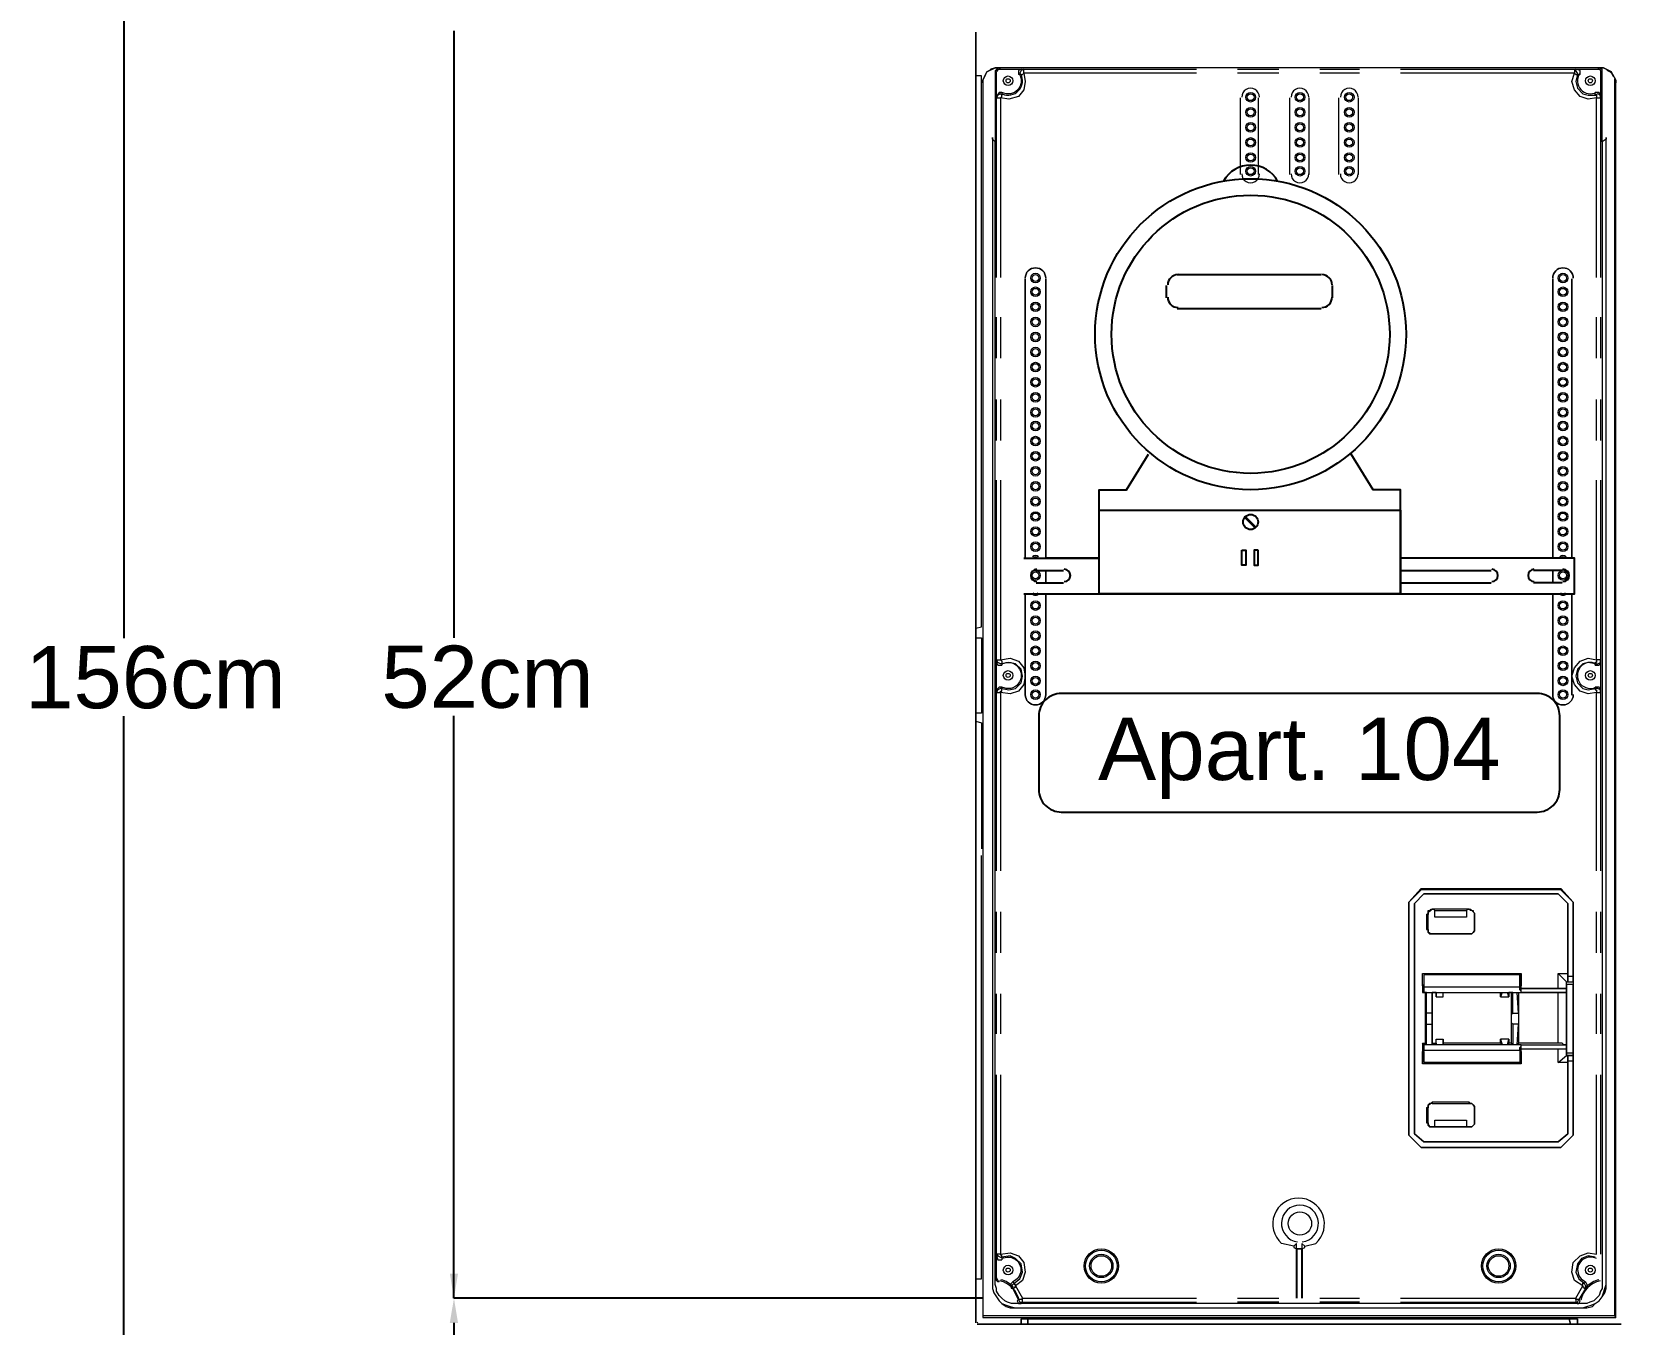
# Model space of a CAD drawing. Header units: millimetres. Extents: x -305 to 1353, y -289 to 1176.
# Drawn here: x 340.4 to 405.5, y 1034.4 to 1087.4 of the extents above; entities that cross this region are included whole.
import ezdxf
from ezdxf.enums import TextEntityAlignment as Align

# ---------------------------------------------------------------- set-up
doc = ezdxf.new("R2010")
doc.units = ezdxf.units.MM
doc.header["$MEASUREMENT"] = 0
doc.layers.add('Medição_Detalhe_Cotas', color=7, linetype='Continuous', true_color=0x0080ff)
doc.layers.add('PDF_0', color=7, linetype='Continuous')
doc.styles.add('Cota', font='arial.ttf')
doc.styles.add('PDF Arial', font='arial.ttf')

msp = doc.modelspace()

# ---------------------------------------------------------------- linework, layer by layer
msp.add_lwpolyline([(381.675, 1056.316, 0.414214), (382.599, 1055.392), (402.105, 1055.392, 0.414214), (403.028, 1056.316), (403.028, 1059.333, 0.414214), (402.105, 1060.256), (382.599, 1060.256, 0.414214), (381.675, 1059.333)], format="xyb", close=True)
at = {"layer": 'Medição_Detalhe_Cotas', "color": 150, "true_color": 0x007eff}
for points in [[(344.171, 1139.397), (344.171, 1062.517)], [(357.703, 1087.413), (357.703, 1062.536)], [(344.171, 982.437), (344.171, 1059.316)], [(357.703, 1035.468), (357.703, 1059.335)], [(379.379, 1035.468), (357.703, 1035.468)], [(357.703, 1034.457), (357.703, 1009.523)]]:
    msp.add_lwpolyline(points, dxfattribs=at)
at = {"layer": 'Medição_Detalhe_Cotas', "color": 150, "true_color": 0x007eff, "transparency": 33554559}
for points in [[(357.534, 1036.479), (357.871, 1036.479), (357.703, 1035.468)], [(357.534, 1034.457), (357.871, 1034.457), (357.703, 1035.468)]]:
    msp.add_solid(points, dxfattribs=at)
at = {"layer": 'PDF_0', "lineweight": 18}
for points in [[(379.099, 1034.457), (379.099, 1087.357)], [(379.379, 1085.279), (379.379, 1085.392), (379.436, 1085.504), (379.492, 1085.616), (379.548, 1085.729), (379.66, 1085.785), (379.773, 1085.841), (379.885, 1085.897), (379.997, 1085.897), (379.885, 1085.897), (379.716, 1085.841), (379.66, 1085.785), (379.548, 1085.729), (379.492, 1085.616), (379.436, 1085.504), (379.379, 1085.392)], [(404.706, 1085.897), (404.819, 1085.897), (404.931, 1085.841), (404.987, 1085.785), (405.099, 1085.729), (405.156, 1085.672), (405.212, 1085.56), (405.268, 1085.504), (405.324, 1085.392), (405.324, 1085.279), (405.324, 1085.392), (405.268, 1085.504), (405.212, 1085.616), (405.156, 1085.729), (405.043, 1085.785), (404.931, 1085.841), (404.819, 1085.897)], [(380.727, 1035.075), (403.976, 1035.075), (404.145, 1035.131), (404.313, 1035.187), (404.482, 1035.243), (404.65, 1035.356), (404.762, 1035.524), (404.819, 1035.692), (404.875, 1035.861), (404.931, 1036.029), (404.931, 1082.977), (404.762, 1082.864), (404.762, 1036.029), (404.762, 1035.861), (404.706, 1035.749), (404.65, 1035.58), (404.538, 1035.468), (404.426, 1035.356), (404.257, 1035.299), (404.145, 1035.243), (403.976, 1035.243), (380.727, 1035.243), (380.559, 1035.243), (380.39, 1035.299), (380.278, 1035.356), (380.166, 1035.468), (380.053, 1035.58), (379.941, 1035.749), (379.941, 1035.861), (379.885, 1036.029), (379.885, 1082.864), (379.773, 1082.977), (379.773, 1036.029), (379.773, 1035.861), (379.829, 1035.692), (379.941, 1035.524), (380.053, 1035.356), (380.166, 1035.243), (380.334, 1035.187), (380.503, 1035.131)], [(381.12, 1077.249), (381.12, 1065.793)], [(381.963, 1065.793), (381.963, 1077.249)], [(402.741, 1077.249), (402.741, 1065.793)], [(403.527, 1065.793), (403.527, 1077.249)], [(381.963, 1064.782), (381.963, 1065.287)], [(402.741, 1065.287), (402.741, 1064.782)], [(381.12, 1064.333), (381.12, 1060.177)], [(381.963, 1060.177), (381.963, 1064.333)], [(402.741, 1060.177), (402.741, 1064.333)], [(403.527, 1060.177), (403.527, 1064.333)], [(396.844, 1042.151), (396.844, 1051.697), (397.35, 1052.259), (397.35, 1052.203), (396.844, 1051.697)], [(399.315, 1051.416), (397.799, 1051.416), (397.855, 1051.416), (397.911, 1051.36), (399.203, 1051.36), (399.259, 1051.416)], [(399.54, 1051.192), (399.54, 1051.248), (399.484, 1051.304), (399.428, 1051.36), (399.371, 1051.36), (399.315, 1051.416), (399.371, 1051.416), (399.428, 1051.36), (399.484, 1051.36), (399.484, 1051.304), (399.54, 1051.248)], [(399.315, 1050.406), (399.371, 1050.406), (399.428, 1050.406), (399.484, 1050.462), (399.54, 1050.518), (399.54, 1050.574), (399.54, 1050.518), (399.484, 1050.462), (399.428, 1050.406), (399.371, 1050.406)], [(400.944, 1047.822), (400.888, 1047.991), (400.944, 1047.991)], [(403.302, 1048.159), (401.449, 1048.159), (402.965, 1048.159), (403.022, 1048.159), (403.078, 1048.159), (403.134, 1048.159), (403.19, 1048.159), (403.246, 1048.159)], [(398.248, 1045.857), (397.967, 1045.857), (397.799, 1045.857), (397.574, 1045.857), (397.462, 1045.857), (397.462, 1045.801), (397.462, 1045.745), (397.462, 1045.688), (397.462, 1045.632), (401.393, 1045.632), (401.393, 1045.688), (401.393, 1045.745), (401.449, 1045.801), (401.449, 1045.857), (401.281, 1045.857), (401.112, 1045.857), (400.888, 1045.857), (400.663, 1045.857)], [(397.799, 1043.442), (397.743, 1043.442), (397.687, 1043.442), (397.687, 1043.386), (397.631, 1043.386), (397.631, 1043.33), (397.631, 1043.274), (397.574, 1043.274), (397.631, 1043.33), (397.631, 1043.386), (397.687, 1043.442), (397.743, 1043.442), (397.799, 1043.498)], [(392.127, 1037.546), (392.239, 1037.49), (392.464, 1037.49), (392.576, 1037.546), (392.576, 1037.602), (392.464, 1037.714), (392.464, 1037.49), (392.239, 1037.49), (392.239, 1037.714), (392.127, 1037.602)], [(380.952, 1034.401), (380.952, 1034.625), (381.233, 1034.625), (403.415, 1034.625), (403.752, 1034.625), (403.752, 1034.401), (403.752, 1034.625), (403.415, 1034.625), (381.233, 1034.625), (380.952, 1034.625)], [(379.155, 1034.401), (405.549, 1034.401)], [(405.549, 1034.401), (379.155, 1034.401)]]:
    msp.add_lwpolyline(points, close=True, dxfattribs=at)
for points in [[(379.099, 1062.929), (379.323, 1062.985), (379.323, 1085.56), (379.099, 1085.56)], [(379.379, 1085.448), (379.379, 1034.738)], [(404.762, 1082.864), (404.762, 1085.729), (404.762, 1085.785), (404.762, 1085.841), (404.706, 1085.841), (404.706, 1085.897), (404.65, 1085.897), (380.053, 1085.897), (379.997, 1085.897), (379.997, 1085.841), (379.941, 1085.841), (379.941, 1085.785), (379.885, 1085.785), (379.885, 1085.729), (379.885, 1082.864)], [(404.706, 1085.897), (379.997, 1085.897)], [(403.864, 1085.616), (403.864, 1085.785), (403.695, 1085.841), (404.594, 1085.841), (404.65, 1085.841), (404.706, 1085.785), (404.706, 1085.729), (404.706, 1085.672), (404.706, 1084.718), (404.65, 1084.886), (404.482, 1084.886)], [(405.268, 1085.448), (405.268, 1034.738), (405.324, 1034.682), (405.324, 1085.279)], [(379.379, 1085.279), (379.379, 1034.682)], [(379.379, 1085.279), (379.379, 1085.279)], [(389.937, 1081.517), (389.937, 1084.662)], [(390.667, 1084.662), (390.667, 1081.517)], [(391.959, 1081.517), (391.959, 1084.662)], [(392.745, 1084.662), (392.745, 1081.517)], [(393.98, 1081.517), (393.98, 1084.662)], [(394.767, 1084.662), (394.767, 1081.517)], [(379.773, 1082.977), (379.773, 1083.033), (379.773, 1036.029), (379.773, 1035.861), (379.829, 1035.692), (379.941, 1035.524), (380.053, 1035.356), (380.166, 1035.243), (380.334, 1035.131), (380.503, 1035.075), (380.727, 1035.075), (403.976, 1035.075), (404.145, 1035.075), (404.369, 1035.131), (404.482, 1035.243), (404.65, 1035.356), (404.762, 1035.524), (404.875, 1035.692), (404.931, 1035.861), (404.931, 1036.029), (404.931, 1083.033), (404.931, 1082.977)], [(379.885, 1082.864), (379.885, 1082.864)], [(381.12, 1077.249), (381.12, 1077.249)], [(381.963, 1077.249), (381.963, 1077.249)], [(402.741, 1077.249), (402.741, 1077.249)], [(403.527, 1077.249), (403.527, 1077.249)], [(379.099, 1062.536), (379.323, 1062.536), (379.323, 1059.447), (379.099, 1059.447)], [(404.482, 1061.412), (404.65, 1061.412), (404.706, 1061.525), (404.706, 1060.402), (404.65, 1060.514), (404.482, 1060.514)], [(379.099, 1059.11), (379.323, 1059.054), (379.323, 1053.887)], [(379.099, 1036.254), (379.323, 1036.254), (379.323, 1053.607)], [(397.35, 1052.259), (403.078, 1052.259), (403.078, 1052.203), (397.35, 1052.203)], [(403.078, 1052.203), (403.583, 1051.697), (403.078, 1052.259)], [(397.069, 1051.641), (397.462, 1052.034), (397.069, 1051.641)], [(397.069, 1042.207), (397.069, 1051.641), (397.069, 1042.207)], [(397.462, 1052.034), (402.965, 1052.034), (397.462, 1052.034)], [(402.965, 1052.034), (403.359, 1051.641), (402.965, 1052.034)], [(403.302, 1048.328), (403.302, 1045.52), (403.302, 1045.408), (403.302, 1045.688), (403.302, 1045.857), (403.302, 1047.991), (403.302, 1048.159), (403.302, 1048.44), (403.583, 1048.44), (403.583, 1048.328), (403.302, 1048.328), (403.302, 1048.44), (403.359, 1048.44), (403.583, 1048.44), (403.583, 1048.496), (403.583, 1048.552), (403.583, 1048.609), (403.583, 1048.665), (403.583, 1051.697), (403.583, 1042.151), (403.583, 1045.183), (403.583, 1045.239), (403.583, 1045.295), (403.583, 1045.352), (403.583, 1045.408), (403.359, 1045.408), (403.302, 1045.408), (403.583, 1045.408), (403.583, 1045.52)], [(403.359, 1048.665), (403.359, 1051.641), (403.359, 1048.777), (403.359, 1048.721), (403.359, 1048.665), (403.359, 1048.609), (403.359, 1048.552), (403.359, 1048.496), (403.359, 1048.44), (403.359, 1048.496), (403.359, 1048.552), (403.359, 1048.609), (403.359, 1048.665), (403.583, 1048.665)], [(397.574, 1051.192), (397.631, 1051.248), (397.631, 1051.304), (397.631, 1051.36), (397.687, 1051.36), (397.743, 1051.36), (397.743, 1051.416), (397.799, 1051.416), (397.743, 1051.36), (397.687, 1051.36), (397.687, 1051.304), (397.631, 1051.304), (397.631, 1051.248), (397.631, 1051.192)], [(397.631, 1050.574), (397.631, 1051.192), (397.574, 1051.192), (397.574, 1050.574), (397.631, 1050.574), (397.631, 1050.518), (397.631, 1050.462), (397.687, 1050.462), (397.687, 1050.406), (397.743, 1050.406), (397.799, 1050.406), (397.743, 1050.406), (397.687, 1050.406), (397.631, 1050.462), (397.631, 1050.518), (397.631, 1050.574), (397.574, 1050.574)], [(399.203, 1051.36), (399.203, 1051.08), (397.911, 1051.08), (397.911, 1051.36)], [(399.54, 1050.574), (399.54, 1051.192), (399.54, 1050.574)], [(397.799, 1050.406), (399.315, 1050.406), (397.799, 1050.406)], [(397.406, 1048.272), (397.406, 1048.777), (401.449, 1048.777), (401.449, 1048.272)], [(401.393, 1048.721), (401.449, 1048.721), (397.462, 1048.721), (397.462, 1048.384), (397.462, 1048.328), (397.406, 1048.272), (397.406, 1047.991), (397.462, 1047.991)], [(401.393, 1048.216), (401.393, 1048.721), (397.462, 1048.721), (397.462, 1048.216), (397.462, 1048.159), (397.462, 1048.103), (397.462, 1048.047), (397.462, 1047.991), (397.574, 1047.991), (397.799, 1047.991), (397.967, 1047.991), (398.248, 1047.991), (400.663, 1047.991), (400.888, 1047.991), (401.112, 1047.991), (401.281, 1047.991), (401.449, 1047.991), (401.449, 1048.047), (401.393, 1048.103), (401.393, 1048.159), (401.393, 1048.216), (397.462, 1048.216)], [(401.112, 1047.149), (401.337, 1047.149), (401.281, 1047.991), (401.337, 1047.991), (402.965, 1047.991), (403.022, 1047.991), (403.078, 1047.991), (403.134, 1047.991), (403.19, 1047.991), (403.246, 1047.991), (403.302, 1047.991), (401.449, 1047.991), (401.449, 1048.159), (401.449, 1048.272), (401.449, 1048.328), (401.449, 1048.384), (401.449, 1048.721)], [(402.965, 1048.159), (402.965, 1048.777), (403.302, 1048.44)], [(402.965, 1048.777), (403.359, 1048.777)], [(403.302, 1045.52), (403.583, 1045.52), (403.583, 1048.328)], [(397.518, 1047.991), (397.518, 1045.913), (397.574, 1045.857), (397.574, 1046.699), (397.574, 1046.755), (397.574, 1046.812), (397.574, 1046.868), (397.574, 1046.924), (397.574, 1046.98), (397.574, 1047.036), (397.574, 1047.092), (397.574, 1047.149), (397.574, 1047.991), (397.518, 1047.991), (397.406, 1047.991)], [(397.967, 1047.822), (397.967, 1047.991), (397.799, 1047.991), (397.799, 1047.149), (397.574, 1047.149)], [(397.799, 1045.913), (397.799, 1047.991)], [(397.967, 1047.991), (397.967, 1047.822), (398.248, 1047.822), (398.248, 1047.991)], [(398.248, 1047.822), (398.248, 1047.991), (400.607, 1047.991), (400.663, 1047.991), (400.607, 1047.822), (400.944, 1047.822)], [(400.607, 1047.822), (400.607, 1047.991)], [(401.112, 1046.699), (401.056, 1046.755), (401.056, 1046.812), (401.056, 1046.868), (401.056, 1046.924), (401.056, 1046.98), (401.056, 1047.036), (401.056, 1047.092), (401.112, 1047.149), (401.112, 1047.991), (401.056, 1047.991), (400.944, 1047.991)], [(401.056, 1045.913), (401.056, 1047.991)], [(401.337, 1047.991), (401.337, 1045.913)], [(402.965, 1045.913), (402.965, 1047.991)], [(397.799, 1047.149), (397.799, 1047.092), (397.799, 1047.036), (397.799, 1046.98), (397.799, 1046.924), (397.799, 1046.868), (397.799, 1046.812), (397.799, 1046.755), (397.799, 1046.699)], [(401.337, 1047.149), (401.337, 1047.092), (401.337, 1047.036), (401.337, 1046.98), (401.337, 1046.924), (401.337, 1046.868), (401.337, 1046.812), (401.337, 1046.755), (401.337, 1046.699)], [(397.574, 1046.699), (397.799, 1046.699), (397.799, 1045.857), (397.799, 1045.913), (397.967, 1045.913), (397.967, 1045.857), (397.967, 1046.082), (398.248, 1046.082), (398.248, 1045.857), (398.248, 1045.913)], [(401.393, 1045.632), (401.393, 1045.127), (401.449, 1045.127), (401.449, 1045.52), (401.449, 1045.576), (401.449, 1045.688), (401.449, 1045.857), (403.302, 1045.857), (403.246, 1045.857), (403.19, 1045.857), (403.134, 1045.913), (403.078, 1045.913), (403.022, 1045.913), (402.965, 1045.913), (401.337, 1045.913), (401.281, 1045.857), (401.337, 1046.699), (401.112, 1046.699), (401.112, 1045.857), (401.056, 1045.913), (400.944, 1045.913), (400.888, 1045.857), (400.944, 1046.082), (400.607, 1046.082), (400.663, 1045.857), (400.607, 1045.913), (398.248, 1045.913), (398.248, 1046.082)], [(397.462, 1045.857), (397.406, 1045.913), (397.406, 1045.576), (397.462, 1045.576), (397.462, 1045.52), (397.462, 1045.127), (397.462, 1045.632)], [(397.406, 1045.913), (397.518, 1045.913)], [(397.967, 1045.913), (397.967, 1046.082)], [(400.607, 1045.913), (400.607, 1046.082)], [(400.944, 1046.082), (400.944, 1045.913)], [(401.449, 1045.688), (403.302, 1045.688)], [(402.965, 1045.127), (402.965, 1045.688)], [(401.449, 1045.576), (401.449, 1045.071), (397.406, 1045.071), (397.406, 1045.576)], [(401.449, 1045.127), (397.462, 1045.127), (401.393, 1045.127)], [(403.359, 1045.127), (402.965, 1045.127), (403.302, 1045.408)], [(403.583, 1045.183), (403.359, 1045.183), (403.359, 1045.239), (403.359, 1045.295), (403.359, 1045.352), (403.359, 1045.408), (403.359, 1045.352), (403.359, 1045.295), (403.359, 1045.239), (403.359, 1045.183), (403.359, 1045.127), (403.359, 1042.207), (403.359, 1045.183)], [(397.574, 1042.656), (397.631, 1042.656), (397.631, 1042.6), (397.631, 1042.544), (397.687, 1042.487), (397.743, 1042.487), (397.799, 1042.487), (399.315, 1042.487), (399.371, 1042.487), (399.428, 1042.487), (399.484, 1042.544), (399.54, 1042.6), (399.54, 1042.656), (399.54, 1043.274), (399.54, 1043.33), (399.484, 1043.386), (399.428, 1043.442), (399.371, 1043.442), (399.315, 1043.498), (397.799, 1043.498)], [(397.574, 1043.274), (397.574, 1042.656), (397.631, 1042.656), (397.631, 1043.274)], [(399.315, 1043.442), (399.371, 1043.442), (399.428, 1043.442), (399.484, 1043.386), (399.54, 1043.33), (399.54, 1043.274), (399.54, 1042.656), (399.54, 1042.6), (399.484, 1042.544), (399.428, 1042.487), (399.371, 1042.487), (399.315, 1042.487), (399.259, 1042.487), (399.203, 1042.487), (397.911, 1042.487), (397.855, 1042.487), (397.799, 1042.487), (397.743, 1042.487), (397.687, 1042.487), (397.687, 1042.544), (397.631, 1042.544), (397.631, 1042.6), (397.631, 1042.656)], [(397.799, 1043.442), (399.315, 1043.442), (399.315, 1043.498)], [(397.911, 1042.487), (397.911, 1042.768), (399.203, 1042.768), (399.203, 1042.487)], [(397.35, 1041.645), (396.844, 1042.151), (397.35, 1041.645)], [(397.462, 1041.87), (397.069, 1042.207), (397.462, 1041.87)], [(397.462, 1041.87), (402.965, 1041.87), (397.462, 1041.87)], [(403.359, 1042.207), (402.965, 1041.87), (403.359, 1042.207)], [(403.583, 1042.151), (403.078, 1041.645), (403.583, 1042.151)], [(397.35, 1041.645), (403.078, 1041.645), (397.35, 1041.645)], [(380.053, 1036.142), (379.997, 1036.198), (379.941, 1036.31), (379.941, 1037.209), (379.997, 1037.04), (380.166, 1037.04)], [(392.127, 1037.602), (391.622, 1037.714)], [(392.127, 1037.602), (392.127, 1037.602)], [(392.576, 1037.602), (393.026, 1037.714)], [(379.773, 1036.029), (379.773, 1036.029)], [(380.783, 1035.356), (380.84, 1035.243), (380.952, 1035.243), (380.727, 1035.243), (380.559, 1035.243), (380.39, 1035.299), (380.278, 1035.356), (380.166, 1035.468), (380.053, 1035.58), (379.941, 1035.749), (379.941, 1035.861), (379.885, 1036.029), (379.885, 1036.254), (379.941, 1036.198), (379.997, 1036.142)], [(404.762, 1036.029), (404.762, 1035.861), (404.706, 1035.749), (404.65, 1035.58), (404.538, 1035.468), (404.426, 1035.356), (404.257, 1035.299), (404.145, 1035.243), (403.976, 1035.243), (403.752, 1035.243), (403.808, 1035.243), (403.864, 1035.356)], [(405.268, 1034.738), (379.379, 1034.738), (379.379, 1034.682), (405.324, 1034.682)], [(380.727, 1035.075), (380.727, 1035.075)], [(403.752, 1034.401), (403.752, 1034.625), (403.415, 1034.625), (381.233, 1034.625), (380.952, 1034.625), (380.952, 1034.401)], [(403.976, 1035.075), (403.976, 1035.075)], [(405.549, 1034.401), (379.155, 1034.401)]]:
    msp.add_lwpolyline(points, dxfattribs=at)
at = {"layer": 'PDF_0', "lineweight": 0}
for points in [[(379.941, 1085.672), (379.885, 1085.729)], [(380.053, 1085.897), (380.109, 1085.841)], [(380.952, 1085.616), (381.008, 1085.616), (381.064, 1085.672), (381.12, 1085.335), (381.064, 1084.998), (380.84, 1084.718), (380.446, 1084.605), (380.109, 1084.662), (380.166, 1084.718), (380.166, 1084.774)], [(388.14, 1085.672), (381.064, 1085.672), (381.064, 1085.841), (380.952, 1085.785), (380.896, 1085.672), (380.952, 1085.616), (380.84, 1085.616)], [(380.952, 1085.841), (381.064, 1085.841), (388.14, 1085.841)], [(389.825, 1085.841), (391.509, 1085.841)], [(391.509, 1085.672), (389.825, 1085.672)], [(393.194, 1085.841), (394.823, 1085.841)], [(394.823, 1085.672), (393.194, 1085.672)], [(396.507, 1085.841), (403.639, 1085.841), (403.695, 1085.841)], [(403.864, 1085.616), (403.752, 1085.616), (403.695, 1085.335), (403.752, 1085.055), (403.976, 1084.83), (404.201, 1084.774), (404.482, 1084.774), (404.538, 1084.774), (404.538, 1084.718), (404.538, 1084.662), (404.201, 1084.605), (403.864, 1084.718), (403.639, 1084.998), (403.527, 1085.335), (403.639, 1085.672), (396.507, 1085.672)], [(404.594, 1085.841), (404.65, 1085.897)], [(404.762, 1085.729), (404.706, 1085.672)], [(380.166, 1084.886), (380.166, 1084.774), (380.109, 1084.83), (379.997, 1084.774), (379.941, 1084.662), (380.109, 1084.662), (380.109, 1077.305)], [(404.538, 1077.305), (404.538, 1084.662), (404.706, 1084.662), (404.706, 1084.774), (404.594, 1084.83), (404.482, 1084.774), (404.482, 1084.886)], [(379.941, 1077.305), (379.941, 1084.662), (379.941, 1084.718)], [(404.706, 1084.718), (404.706, 1084.662), (404.706, 1077.305)], [(379.941, 1073.992), (379.941, 1075.676)], [(380.109, 1075.676), (380.109, 1073.992)], [(404.538, 1073.992), (404.538, 1075.676)], [(404.706, 1075.676), (404.706, 1073.992)], [(379.941, 1070.622), (379.941, 1072.307)], [(380.109, 1072.307), (380.109, 1070.622)], [(404.538, 1070.622), (404.538, 1072.307)], [(404.706, 1072.307), (404.706, 1070.622)], [(379.941, 1061.525), (379.941, 1061.637), (379.941, 1068.994)], [(380.109, 1068.994), (380.109, 1061.637), (380.166, 1061.581), (380.166, 1061.525), (380.166, 1061.469), (380.109, 1061.469), (379.997, 1061.525), (379.941, 1061.637), (380.109, 1061.637), (380.503, 1061.693), (380.84, 1061.581), (381.064, 1061.3), (381.12, 1060.963), (381.064, 1060.626), (380.84, 1060.345), (380.503, 1060.233), (380.109, 1060.289), (380.109, 1060.345), (380.166, 1060.345), (380.166, 1060.402), (380.166, 1060.458), (380.446, 1060.402), (380.727, 1060.458), (380.952, 1060.682), (381.008, 1060.963), (380.952, 1061.244), (380.727, 1061.469), (380.446, 1061.525), (380.166, 1061.469), (380.166, 1061.412)], [(404.538, 1052.989), (404.538, 1060.289), (404.706, 1060.289), (404.706, 1060.402), (404.594, 1060.458), (404.482, 1060.458), (404.482, 1060.402), (404.538, 1060.402), (404.538, 1060.345), (404.538, 1060.289), (404.201, 1060.233), (403.864, 1060.345), (403.639, 1060.626), (403.527, 1060.963), (403.639, 1061.3), (403.864, 1061.581), (404.201, 1061.693), (404.538, 1061.637), (404.538, 1061.581), (404.538, 1061.525), (404.482, 1061.525), (404.482, 1061.469), (404.594, 1061.469), (404.706, 1061.525), (404.706, 1061.637), (404.538, 1061.637), (404.538, 1068.994)], [(404.706, 1068.994), (404.706, 1061.637), (404.706, 1061.525)], [(404.482, 1061.412), (404.482, 1061.469), (404.201, 1061.525), (403.976, 1061.469), (403.752, 1061.244), (403.695, 1060.963), (403.752, 1060.682), (403.976, 1060.458), (404.201, 1060.402), (404.482, 1060.458), (404.482, 1060.514)], [(380.166, 1060.514), (380.166, 1060.458), (380.109, 1060.458), (379.997, 1060.402), (379.941, 1060.289), (380.109, 1060.289), (380.109, 1052.989)], [(379.941, 1052.989), (379.941, 1060.289), (379.941, 1060.402)], [(404.706, 1060.402), (404.706, 1060.289), (404.706, 1052.989)], [(379.941, 1049.619), (379.941, 1051.304)], [(380.109, 1051.304), (380.109, 1049.619)], [(404.538, 1049.619), (404.538, 1051.304)], [(404.706, 1051.304), (404.706, 1049.619)], [(379.941, 1046.306), (379.941, 1047.935)], [(380.109, 1047.935), (380.109, 1046.306)], [(404.538, 1046.306), (404.538, 1047.935)], [(404.706, 1047.935), (404.706, 1046.306)], [(379.941, 1037.209), (379.941, 1037.265), (379.941, 1044.621)], [(380.109, 1044.621), (380.109, 1037.265), (379.941, 1037.265), (379.997, 1037.209), (380.109, 1037.153), (380.166, 1037.153), (380.166, 1037.04)], [(396.507, 1035.468), (403.695, 1035.468), (403.695, 1035.299), (403.752, 1035.299), (403.808, 1035.412), (403.752, 1035.412), (403.695, 1035.412), (403.695, 1035.468), (403.976, 1035.973), (403.976, 1036.029), (403.976, 1036.086), (404.032, 1036.086), (404.089, 1035.973), (404.089, 1035.861), (404.032, 1035.861), (404.032, 1035.917), (403.976, 1035.917), (403.976, 1035.973), (403.639, 1036.198), (403.527, 1036.535), (403.583, 1036.928), (403.864, 1037.209), (404.201, 1037.321), (404.538, 1037.265), (404.538, 1044.621)], [(404.706, 1044.621), (404.706, 1037.265)], [(380.615, 1036.142), (380.671, 1036.086), (380.896, 1036.254), (381.008, 1036.535), (380.952, 1036.872), (380.727, 1037.096), (380.503, 1037.209), (380.166, 1037.153), (380.166, 1037.209), (380.109, 1037.265), (380.503, 1037.321), (380.84, 1037.209), (381.064, 1036.928), (381.12, 1036.535), (381.008, 1036.198), (380.727, 1035.973), (380.727, 1036.029), (380.671, 1036.029), (380.671, 1036.086), (380.559, 1035.973), (380.615, 1035.861), (380.671, 1035.861), (380.671, 1035.917), (380.727, 1035.917), (380.727, 1035.973), (381.008, 1035.468), (388.14, 1035.468)], [(404.482, 1037.153), (404.201, 1037.209), (403.92, 1037.096), (403.752, 1036.872), (403.695, 1036.535), (403.808, 1036.254), (404.032, 1036.086), (404.089, 1036.142)], [(379.885, 1036.254), (379.941, 1036.31)], [(379.885, 1036.029), (379.885, 1036.029)], [(380.053, 1036.142), (379.997, 1036.142)], [(380.783, 1035.356), (380.84, 1035.412), (380.896, 1035.299), (381.008, 1035.299), (381.008, 1035.468), (380.952, 1035.412), (380.896, 1035.412), (380.84, 1035.412), (380.615, 1035.861), (380.559, 1035.861)], [(380.727, 1035.243), (380.727, 1035.243)], [(380.952, 1035.243), (381.008, 1035.299), (388.14, 1035.299)], [(389.825, 1035.468), (391.509, 1035.468)], [(391.509, 1035.299), (389.825, 1035.299)], [(393.194, 1035.468), (394.823, 1035.468)], [(394.823, 1035.299), (393.194, 1035.299)], [(396.507, 1035.299), (403.695, 1035.299), (403.752, 1035.243)], [(404.145, 1035.861), (404.089, 1035.861), (403.808, 1035.412), (403.864, 1035.356)], [(403.976, 1035.243), (403.976, 1035.243)], [(381.233, 1034.625), (381.233, 1034.401)], [(403.471, 1034.401), (403.415, 1034.625)]]:
    msp.add_lwpolyline(points, dxfattribs=at)
at = {"layer": 'PDF_0', "lineweight": 18}
for points in [[(380.866, 1085.654, -0.775478), (380.166, 1084.886), (380.053, 1084.886), (379.941, 1084.718), (379.941, 1085.672), (379.941, 1085.729), (379.997, 1085.785), (379.997, 1085.841), (380.053, 1085.841), (380.109, 1085.841), (380.952, 1085.841), (380.84, 1085.785), (380.84, 1085.616)], [(380.166, 1061.461, -1.671898), (380.166, 1060.514), (380.053, 1060.514), (379.941, 1060.402), (379.941, 1061.525), (379.997, 1061.412), (380.166, 1061.412)], [(380.166, 1037.089, -1.055203), (380.615, 1036.142), (380.503, 1036.029), (380.559, 1035.861)], [(404.537, 1037.089, 1.055362), (404.089, 1036.142), (404.145, 1036.029), (404.145, 1035.861)]]:
    msp.add_lwpolyline(points, format="xyb", dxfattribs=at)
at = {"layer": 'PDF_0', "lineweight": 0}
for points in [[(403.639, 1085.841), (403.639, 1085.672), (403.695, 1085.616), (403.752, 1085.616), (403.752, 1085.672), (403.695, 1085.785)], [(381.233, 1034.401), (381.233, 1034.625)], [(403.415, 1034.625), (403.471, 1034.401)]]:
    msp.add_lwpolyline(points, close=True, dxfattribs=at)
at = {"layer": 'PDF_0', "lineweight": 18}
for points in [[(381.963, 1077.277, 0.999967), (381.12, 1077.277, -0.999967)], [(403.583, 1077.277, 0.999967), (402.741, 1077.277, -0.999967)], [(381.12, 1060.205, 0.999977), (381.963, 1060.205, -0.999977)], [(402.741, 1060.205, 0.999977), (403.583, 1060.205, -0.999977)]]:
    msp.add_lwpolyline(points, format="xyb", close=True, dxfattribs=at)
at = {"layer": 'PDF_0', "lineweight": 25}
for points in [[(386.905, 1076.463), (386.905, 1076.968)], [(387.354, 1077.417), (393.25, 1077.417)], [(393.7, 1076.968), (393.7, 1076.463)], [(393.25, 1076.013), (387.354, 1076.013)], [(384.153, 1064.333), (384.153, 1068.601), (385.276, 1068.601), (386.174, 1070.061)], [(396.507, 1064.333), (396.507, 1068.601), (395.384, 1068.601), (394.486, 1070.061)], [(390.105, 1067.534), (390.555, 1067.084)], [(390.105, 1067.477), (390.555, 1067.028)], [(381.064, 1064.333), (403.639, 1064.333), (403.639, 1065.793), (396.507, 1065.793)], [(381.064, 1065.793), (384.153, 1065.793), (381.963, 1065.793)], [(381.57, 1065.287), (382.693, 1065.287)], [(396.507, 1065.287), (400.214, 1065.287)], [(403.134, 1065.287), (401.955, 1065.287)], [(381.57, 1064.782), (382.693, 1064.782)], [(396.507, 1064.782), (400.214, 1064.782)], [(403.134, 1064.782), (401.955, 1064.782)], [(392.239, 1037.49), (392.239, 1035.468)], [(392.464, 1037.49), (392.464, 1035.468)]]:
    msp.add_lwpolyline(points, dxfattribs=at)
for points in [[(384.153, 1067.758), (396.507, 1067.758), (396.507, 1064.333), (384.153, 1064.333)], [(389.993, 1066.13), (390.162, 1066.13), (390.162, 1065.512), (389.993, 1065.512)], [(390.667, 1066.13), (390.499, 1066.13), (390.499, 1065.512), (390.667, 1065.512)]]:
    msp.add_lwpolyline(points, close=True, dxfattribs=at)
for points in [[(381.598, 1065.343, 0.414167), (381.345, 1065.091, 0.414167), (381.598, 1064.838)], [(382.721, 1064.838, 0.414167), (382.974, 1065.091, 0.414167), (382.721, 1065.343)], [(400.242, 1064.838, 0.414167), (400.495, 1065.091, 0.414167), (400.242, 1065.343)], [(401.983, 1065.343, 0.414167), (401.73, 1065.091, 0.414167), (401.983, 1064.838)], [(403.162, 1064.838, 0.414167), (403.415, 1065.091, 0.414167), (403.162, 1065.343)]]:
    msp.add_lwpolyline(points, format="xyb", dxfattribs=at)
at = {"layer": 'PDF_0', "lineweight": 18}
for centre, radius in [((380.418, 1085.363), 0.197), ((380.418, 1085.363), 0.0843), ((404.285, 1085.363), 0.197), ((404.285, 1085.363), 0.0843), ((390.358, 1084.69), 0.197), ((390.358, 1084.69), 0.14), ((392.38, 1084.69), 0.197), ((392.38, 1084.69), 0.14), ((394.401, 1084.69), 0.197), ((394.401, 1084.69), 0.14), ((390.358, 1084.072), 0.197), ((390.358, 1084.072), 0.14), ((392.38, 1084.072), 0.197), ((392.38, 1084.072), 0.14), ((394.401, 1084.072), 0.197), ((394.401, 1084.072), 0.14), ((390.358, 1083.454), 0.197), ((390.358, 1083.454), 0.14), ((392.38, 1083.454), 0.197), ((392.38, 1083.454), 0.14), ((394.401, 1083.454), 0.197), ((394.401, 1083.454), 0.14), ((390.358, 1082.836), 0.197), ((390.358, 1082.836), 0.14), ((392.38, 1082.836), 0.197), ((392.38, 1082.836), 0.14), ((394.401, 1082.836), 0.197), ((394.401, 1082.836), 0.14), ((390.358, 1082.219), 0.197), ((390.358, 1082.219), 0.14), ((392.38, 1082.219), 0.197), ((392.38, 1082.219), 0.14), ((394.401, 1082.219), 0.197), ((394.401, 1082.219), 0.14), ((390.358, 1081.657), 0.197), ((390.358, 1081.657), 0.14), ((392.38, 1081.657), 0.197), ((392.38, 1081.657), 0.14), ((394.401, 1081.657), 0.197), ((394.401, 1081.657), 0.14), ((381.541, 1077.277), 0.197), ((381.541, 1077.277), 0.14), ((403.162, 1077.277), 0.197), ((403.162, 1077.277), 0.14), ((381.541, 1076.715), 0.197), ((381.541, 1076.098), 0.197), ((381.541, 1076.715), 0.14), ((403.162, 1076.715), 0.197), ((403.162, 1076.098), 0.197), ((403.162, 1076.715), 0.14), ((381.541, 1075.48), 0.197), ((381.541, 1076.098), 0.14), ((403.162, 1075.48), 0.197), ((403.162, 1076.098), 0.14), ((381.541, 1074.862), 0.197), ((381.541, 1075.48), 0.14), ((381.541, 1074.862), 0.14), ((403.162, 1074.862), 0.197), ((403.162, 1075.48), 0.14), ((403.162, 1074.862), 0.14), ((381.541, 1074.244), 0.197), ((381.541, 1074.244), 0.14), ((403.162, 1074.244), 0.197), ((403.162, 1074.244), 0.14), ((381.541, 1073.627), 0.197), ((381.541, 1073.627), 0.14), ((403.162, 1073.627), 0.197), ((403.162, 1073.627), 0.14), ((381.541, 1073.009), 0.197), ((381.541, 1073.009), 0.14), ((403.162, 1073.009), 0.197), ((403.162, 1073.009), 0.14), ((381.541, 1072.391), 0.197), ((381.541, 1072.391), 0.14), ((403.162, 1072.391), 0.197), ((403.162, 1072.391), 0.14), ((381.541, 1071.773), 0.197), ((381.541, 1071.773), 0.14), ((403.162, 1071.773), 0.197), ((403.162, 1071.773), 0.14), ((381.541, 1071.212), 0.197), ((381.541, 1071.212), 0.14), ((403.162, 1071.212), 0.197), ((403.162, 1071.212), 0.14), ((381.541, 1070.594), 0.197), ((381.541, 1070.594), 0.14), ((403.162, 1070.594), 0.197), ((403.162, 1070.594), 0.14), ((381.541, 1069.976), 0.197), ((381.541, 1069.976), 0.14), ((403.162, 1069.976), 0.197), ((403.162, 1069.976), 0.14), ((381.541, 1069.359), 0.197), ((381.541, 1069.359), 0.14), ((403.162, 1069.359), 0.197), ((403.162, 1069.359), 0.14), ((381.541, 1068.741), 0.197), ((381.541, 1068.741), 0.14), ((403.162, 1068.741), 0.197), ((403.162, 1068.741), 0.14), ((381.541, 1068.123), 0.197), ((381.541, 1068.123), 0.14), ((403.162, 1068.123), 0.197), ((403.162, 1068.123), 0.14), ((381.541, 1067.506), 0.197), ((381.541, 1067.506), 0.14), ((403.162, 1067.506), 0.197), ((403.162, 1067.506), 0.14), ((381.541, 1066.888), 0.197), ((381.541, 1066.888), 0.14), ((403.162, 1066.888), 0.197), ((403.162, 1066.888), 0.14), ((381.541, 1066.27), 0.197), ((381.541, 1066.27), 0.14), ((403.162, 1066.27), 0.197), ((403.162, 1066.27), 0.14), ((381.541, 1065.091), 0.197), ((381.541, 1065.091), 0.14), ((403.162, 1065.091), 0.197), ((403.162, 1065.091), 0.14), ((381.541, 1063.855), 0.197), ((381.541, 1063.855), 0.14), ((403.162, 1063.855), 0.197), ((403.162, 1063.855), 0.14), ((381.541, 1063.238), 0.197), ((381.541, 1063.238), 0.14), ((403.162, 1063.238), 0.197), ((403.162, 1063.238), 0.14), ((381.541, 1062.62), 0.197), ((381.541, 1062.62), 0.14), ((403.162, 1062.62), 0.197), ((403.162, 1062.62), 0.14), ((381.541, 1062.002), 0.197), ((381.541, 1062.002), 0.14), ((403.162, 1062.002), 0.197), ((403.162, 1062.002), 0.14), ((381.541, 1061.384), 0.197), ((381.541, 1061.384), 0.14), ((403.162, 1061.384), 0.197), ((403.162, 1061.384), 0.14), ((380.418, 1060.991), 0.197), ((380.418, 1060.991), 0.0843), ((381.541, 1060.767), 0.197), ((381.541, 1060.767), 0.14), ((403.162, 1060.767), 0.197), ((403.162, 1060.767), 0.14), ((404.285, 1060.991), 0.197), ((404.285, 1060.991), 0.0843), ((381.541, 1060.205), 0.197), ((381.541, 1060.205), 0.14), ((403.162, 1060.205), 0.197), ((403.162, 1060.205), 0.14), ((392.38, 1038.528), 0.477), ((392.38, 1038.528), 0.477), ((384.237, 1036.788), 0.702), ((384.237, 1036.788), 0.646), ((384.237, 1036.788), 0.477), ((384.237, 1036.788), 0.421), ((400.523, 1036.788), 0.702), ((400.523, 1036.788), 0.646), ((400.523, 1036.788), 0.477), ((400.523, 1036.788), 0.421), ((380.418, 1036.619), 0.197), ((380.418, 1036.619), 0.0843), ((404.285, 1036.619), 0.197), ((404.285, 1036.619), 0.0843)]:
    msp.add_circle(centre, radius, dxfattribs=at)
at = {"layer": 'PDF_0', "lineweight": 25}
for centre, radius in [((390.358, 1074.974), 6.374), ((390.358, 1074.974), 5.7), ((390.358, 1067.281), 0.309)]:
    msp.add_circle(centre, radius, dxfattribs=at)
at = {"layer": 'PDF_0', "lineweight": 18}
for centre, radius, start, end in [((380.418, 1085.364), 0.59, 246.09478, 27.98385), ((404.285, 1085.363), 0.533, 147.05531, 298.23114), ((390.358, 1084.69), 0.365, 359.99961, 180.00168), ((392.38, 1084.69), 0.365, 359.99961, 180.00168), ((394.402, 1084.69), 0.365, 359.99961, 180.00168), ((390.358, 1081.545), 0.365, 179.99832, 0.00168), ((392.38, 1081.545), 0.365, 179.99832, 0.00168), ((394.401, 1081.545), 0.365, 179.99832, 0.00168), ((381.541, 1065.708), 0.197, 49.20122, 130.79878), ((403.162, 1065.708), 0.197, 49.20122, 130.79878), ((381.541, 1065.708), 0.14, 56.27232, 123.72768), ((403.162, 1065.708), 0.14, 56.27232, 123.72768), ((381.541, 1064.473), 0.197, 219.87916, 320.11694), ((381.541, 1064.473), 0.14, 224.77412, 315.23139), ((403.162, 1064.473), 0.197, 219.87916, 320.11694), ((403.162, 1064.473), 0.14, 224.77412, 315.23139), ((404.285, 1060.991), 0.534, 61.78063, 298.22462), ((392.38, 1038.528), 0.758, 277.08951, 262.90843), ((379.857, 1035.159), 1.039, 12.39441, 77.61778), ((379.857, 1035.159), 1.095, 45.12488, 75.83263), ((404.903, 1035.159), 1.039, 102.39222, 167.60778), ((404.903, 1035.159), 1.095, 104.17035, 134.88726), ((379.183, 1034.485), 0.0281, 180.02089, 269.97911)]:
    msp.add_arc(centre, radius, start, end, dxfattribs=at)
at = {"layer": 'PDF_0', "lineweight": 25}
for centre, radius, start, end in [((390.358, 1080.646), 1.263, 28.60098, 151.20642), ((387.382, 1076.996), 0.421, 90.00133, 179.99867), ((393.278, 1076.996), 0.421, 0.00245, 90.00519), ((387.382, 1076.491), 0.421, 180.00133, 269.99867), ((393.278, 1076.491), 0.421, 270.00133, 359.99867)]:
    msp.add_arc(centre, radius, start, end, dxfattribs=at)
at = {"layer": 'PDF_0', "lineweight": 0}
msp.add_arc((392.324, 1038.508), 1.06, 311.48454, 228.51546, dxfattribs=at)

# ---------------------------------------------------------------- texts
at = {"style": 'Cota'}
msp.add_text('Apart. 104', height=2.5592, dxfattribs=at).set_placement((392.352, 1057.618), align=Align.MIDDLE)
at = {"layer": 'Medição_Detalhe_Cotas', "color": 30, "true_color": 0xff7e00, "char_height": 2.548, "attachment_point": 7, "style": 'PDF Arial'}
for s, insert in [('156cm', (340.128, 1059.611)), ('52cm', (354.726, 1059.629))]:
    msp.add_mtext(s, dxfattribs=dict(at, insert=insert))

doc.saveas('drawing.dxf')
